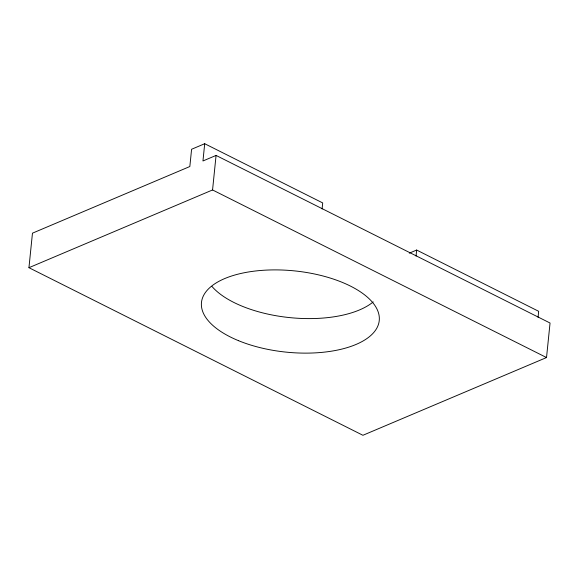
<?xml version="1.0" encoding="UTF-8"?>
<svg xmlns="http://www.w3.org/2000/svg" width="579" height="579" viewBox="0 0 579 579"><rect width="100%" height="100%" fill="white"/><g stroke="black" fill="none" stroke-linecap="round" stroke-linejoin="round"><path stroke-width="0.87" d="M204.705 143.715L202.954 160.969L216.068 155.433L550.05 323.024L546.525 357.547L362.917 435.285L28.95 267.693L32.46 233.171L189.84 166.528L191.591 149.266L204.705 143.715L322.706 202.925L322.09 208.961M28.95 267.693L212.558 189.955L216.068 155.433M416.04 256.084L416.648 250.041L538.673 311.307L538.065 317.35M409.281 253.168L416.648 250.041M212.558 189.955L546.525 357.547M373.216 301.905A89.34 40.834 5.8 0 1 290.832 317.719A89.34 40.834 5.8 0 1 211.957 286.431M238.512 340.676A89.34 40.834 5.8 0 0 378.912 322.641A89.34 40.834 5.8 0 0 253.66 271.218A89.34 40.834 5.8 0 0 238.512 340.676"/></g></svg>
